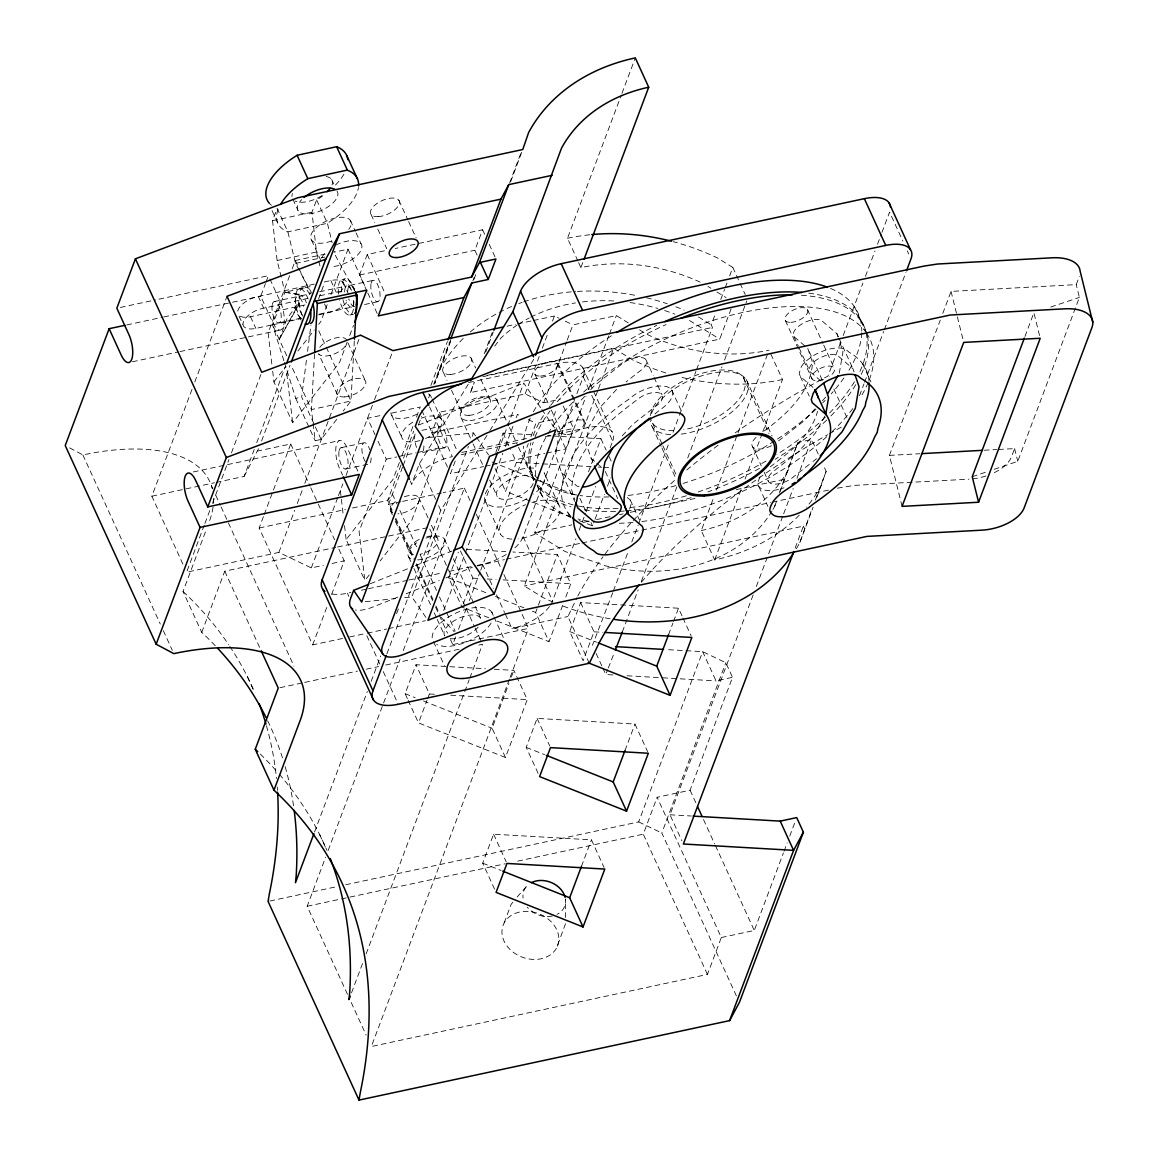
<?xml version="1.0" encoding="UTF-8"?>
<svg xmlns="http://www.w3.org/2000/svg" width="1158" height="1158" viewBox="0 0 1158 1158"><rect width="100%" height="100%" fill="white"/><g stroke="black" fill="none" stroke-linecap="round" stroke-linejoin="round"><path stroke-width="0.75" stroke-dasharray="5 3.75" d="M302.629 316.033A18.195 6.847 77.8 0 1 299.792 307.362L299.01 294.335L300.993 289.037L302.585 288.038A18.195 6.847 77.8 0 1 309.707 294.335M314.542 353.87L311.415 409.57L315.179 440.72L321.113 439.432L337.687 418.081M354.319 340.944L350.946 401.015L343.217 410.974M321.113 439.432L301.673 397.049L306.653 358.401M307.55 351.381L310.952 325.036M839.289 373.194L842.995 351.67L838.566 338.57M450.665 339.916L434.568 383.891L451.142 340.076M731.089 308.94L719.74 339.12L470.51 392.576L473.955 382.574M565.495 923.737L556.593 947.924A29.109 23.247 20.6 0 1 507.696 946.911A29.109 23.247 20.6 0 1 526.876 911.36A29.109 23.247 20.6 0 1 556.593 947.924M772.951 509.448A163.727 130.767 20.6 0 0 774.615 506.466L776.367 501.385M779.276 492.917L797.804 442.486L811.57 439.533L818.865 455.441M780.289 491.368L797.804 442.486M796.313 548.718A200.247 159.92 20.6 0 0 799.787 542.682L811.555 510.186M816.911 497.1L826.146 471.364L823.237 464.995M318.566 298.938L324.327 283.507M182.906 564.105L151.843 496.217L192.257 388.712M194.79 381.995L226.997 296.318M281.249 277.182L277.124 260.521L272.55 220.744L277.153 208.469L287.879 231.861L295.551 263.416L311.488 292.757M269.915 278.977L280.439 301.992A18.195 6.861 77.9 0 1 283.276 326.846A18.195 6.861 77.9 0 1 272.738 322.489L260.695 296.187L265.443 283.58M266.036 282.002L268.41 275.691L157.372 299.502M289.63 275.633L268.135 332.838L272.072 366.087M292.163 268.917L295.319 260.492L325.195 254.094M204.286 525.153L186.612 572.197L278.875 552.409L311.299 567.912L323.429 565.307M204.923 523.474L209.974 510.027M212.507 503.31L228.922 459.625M231.441 452.908L261.751 372.268M215.258 645.744A1284.15 602.29 -24.6 0 0 201.753 632.384L183.036 591.477L206.573 528.859M286.721 355.738L279.252 339.424L286.909 318.957L298.967 301.934M216.242 482.408L244.092 476.43L254.224 449.478M256.758 442.747L285.244 366.956M244.092 476.43L259.059 447.668M261.592 440.952L290.021 365.335M201.753 632.384L224.753 571.183L335.704 547.387M327.178 304.713L320.853 321.533L318.667 324.341M330.971 294.61L348.037 249.187L333.982 252.212M342.58 638.463L312.66 644.89L259.16 528.005L263.59 516.236M264.212 514.557L290.745 443.963L257.8 451.027M367.043 291.353L359.545 274.996L367.245 254.499L386.468 250.374M347.154 342.247L339.569 362.44L292.67 422.757L273.939 381.851L272.289 367.839M349.687 335.516L353.479 325.427M278.875 552.409L294.697 510.302M297.23 503.556L302.296 490.095M304.829 483.349L360.529 335.14M311.299 567.912L337.818 497.347M338.454 495.667L342.869 483.899M346.039 475.489L373.889 401.377M374.526 399.684L392.967 350.642M312.66 644.89L327.193 606.227M331.608 594.459L344.244 560.848L337.557 546.243M378.015 441.198L386.265 459.19L359.067 531.536L364.886 580.534L369.243 574.933M477.096 255.122L474.867 250.258L482.582 229.762L395.211 248.492M399.394 462.491L393.069 479.325L346.155 539.628L364.886 580.534M401.913 455.76L413.927 423.799M416.46 417.068L420.253 406.979L388.625 413.768M401.015 464.937L387.669 500.444L392.128 510.186M403.563 458.163L413.724 431.109M430.892 385.455L447.408 341.494M392.301 512.531L388.567 504.381L402.579 467.108M403.201 465.415L415.273 433.324A10.914 4.111 77.9 0 0 416.923 448.233M418.443 424.885L421.613 416.431M428.605 397.86L429.864 394.473M433.685 384.34L449.55 342.117M472.84 280.887L474.114 277.515M509.607 183.094L521.013 152.74M473.969 279.368L475.866 274.316M510.721 181.574L522.128 151.22M410.207 480.99L411.669 484.203L419.384 463.707L468.469 383.891M447.495 467.137L431.76 432.774L439.461 412.277L525.139 393.908L543.667 402.767L560.139 399.235M421.758 410.25L438.983 447.885L411.785 520.231L380.157 560.906M484.261 353.697L492.483 331.796M470.51 392.576L474.317 382.473M485.709 352.148L493.308 331.941M314.571 831.936L367.347 691.5M371.168 681.353L380.707 655.964M396.601 613.668L398.511 608.587M455.224 461.072L450.491 473.68L483.682 466.558M386.917 653.749L440.778 510.461L488.922 432.18M425.927 617.417L411.872 596.92L468.425 446.467M472.232 436.334L473.506 432.947L425.087 437.898M347.487 994.331L307.174 906.265L325.63 857.166M328.177 850.392L400.075 659.105M403.259 650.637L464.344 488.126L443.196 492.657M577.929 261.071L567.492 238.273L621.354 94.985M621.976 93.306L635.293 57.9M407.355 698.564L405.126 693.685L416.011 664.735L448.045 666.574M488.792 617.75L462.042 607.096L448.667 577.885L458.336 552.149M495.812 452.431L503.079 433.121L535.097 434.959M498.316 450.679L507.204 427.012M507.841 425.319L523.734 383.052L540.786 407.934M443.702 610.556L464.676 554.754M465.313 553.061L502.818 453.299M505.351 446.525L512.98 426.245M516.164 417.792L517.438 414.405L520.521 415.881M525.139 393.908L539.773 354.956M542.32 348.196L548.052 332.954M552.496 321.099L554.407 316.018L559.039 318.233M700.185 282.118A163.727 130.767 20.6 0 0 580.911 267.599L582.807 262.533M494.292 669.237L513.862 670.366L527.237 699.591L505.481 757.491L418.501 722.91L426.969 700.387M427.577 698.781L429.386 693.96L416.011 664.735M463.243 603.883L472.913 578.146L460.291 550.557M570.793 517.235L505.568 491.296L516.454 462.346L511.243 450.983M503.904 574.556L528.54 628.374L452.749 644.63L456.614 634.381M458.51 629.315L466.761 607.357M469.308 600.597L480.092 571.893M480.729 570.199L528.337 443.528M530.885 436.769L535.966 423.263L552.438 419.732L556.578 408.687M543.667 402.767L566.58 341.813M567.217 340.119L572.935 324.877L616.374 315.569L628.316 322.923M351.525 992.811L363.612 960.662M366.145 953.888L464.097 693.324M464.734 691.63L469.178 679.789M469.815 678.096L482.539 644.253L477.255 645.382M514.89 547.879A36.39 17.066 -24.6 0 0 523.155 536.69L574.382 400.379M576.916 393.633L583.241 376.813A36.39 17.066 -24.6 0 0 557.997 363.38L475.533 381.069M546.59 453.067L565.813 448.957L573.514 428.46L561.63 402.477M772.082 510.91A163.727 130.767 20.6 0 1 605.2 565.755L564.93 551.44L534.707 532.839L585.977 396.412M588.51 389.667L608.775 335.777M609.412 334.097L616.374 315.569M553.162 602.117A200.247 159.92 20.6 0 1 543.334 597.687L524.342 585.991L597.861 390.376M598.498 388.697L613.711 348.225L632.702 359.921A200.247 159.92 20.6 0 0 668.094 373.658M509.448 679.167L371.371 1046.514L707.451 974.428L721.318 937.531L657.136 797.283L690.081 790.219L732.507 677.343L725.82 662.738L702.66 651.65L665.314 649.508M510.085 677.473L528.54 628.374M505.481 757.491L492.107 728.266L508.898 683.611M511.373 676.981L513.862 670.366M562.687 605.287L549.008 641.691L535.633 612.466L557.389 554.566L512.922 552.004M588.481 471.842L600.93 438.752L552.887 435.987M550.426 605.113A36.39 17.066 -24.6 0 0 552.569 600.973L575.975 538.702M579.145 530.292L581.663 523.561M582.3 521.867L585.47 513.457M586.093 511.778L595.588 486.534M610.136 447.828L612.669 441.097L589.856 391.274M565.799 597.021L570.764 583.777L557.389 554.566M579.159 520.55L592.534 525.877L594.401 520.912M595.024 519.262L604.346 494.437M607.458 486.172L610.57 477.907M494.582 889.141L482.698 863.159L493.583 834.209L591.434 839.84L604.056 867.443M538.108 773.327L526.224 747.359L537.109 718.409L634.96 724.039L647.597 751.629M580.636 602.594L594.011 631.819L583.125 660.769L569.75 631.544L580.636 602.594L678.487 608.225L682.207 616.346M696.566 369.677L712.431 327.439L711.244 324.833L715.687 313.007M720.754 299.517L724.561 289.384M725.197 287.691L727.108 282.624M729.641 275.879L732.811 267.44L717.265 257.872A200.247 159.92 20.6 0 0 673.218 241.689M612.741 592.693L592.418 645.31M613.378 591L628.62 550.455M631.79 542.002L638.145 525.11M638.782 523.416L669.252 442.327M673.059 432.195L678.776 416.981M679.413 415.302L695.929 371.371M504.179 922.868L511.112 904.412L514.876 899.534M622.295 632.051L638.174 589.813M641.344 581.374L676.909 486.78M687.693 458.061L721.984 366.84M724.532 360.08L746.751 300.964M799.324 515.136A200.247 159.92 20.6 0 1 714.689 559.893L701.27 530.567L713.936 496.854M716.484 490.109L737.385 434.482M738.022 432.803L767.797 353.566M581.475 866.314L591.434 839.84M625.016 750.5L634.96 724.039M668.542 634.7L672.899 623.12M673.522 621.47L678.487 608.225M714.689 559.893L741.931 487.402M745.101 478.978L762.21 433.468M762.847 431.775L782.49 379.52L770.562 353.451M345.706 884.755L638.666 821.919L702.66 651.65L716.035 680.875L732.507 677.343M707.451 974.428L643.269 834.18L657.136 797.283M774.615 506.466L776.511 501.443M840.665 342.261L827.956 376.075A439.345 206.066 -24.6 0 0 734.664 433.208M843.198 335.502L862.898 283.102M865.446 276.342L874.97 250.982M877.518 244.222L881.325 234.075M881.962 232.382L889.59 212.102L902.864 241.125M736.401 995.952L661.826 832.993L725.82 662.738M753.163 594.937L669.975 814.783L681.874 840.766M756.333 586.484L782.996 515.542M783.633 513.848L793.158 488.517M796.965 478.384L811.57 439.533M795.126 548.11L803.377 526.137L524.342 585.991M815.362 500.068L826.146 471.364M799.787 542.682L813.104 507.233M859.511 395.775L863.955 383.949M864.592 382.256L883.655 331.55M884.292 329.856L905.903 272.376M902.082 506.379L889.416 455.384L940.253 320.144M942.786 313.384L951.051 291.411L1076.231 284.622L1079.314 276.415M721.318 937.531L754.278 930.467L783.401 852.968M784.038 851.289L787.194 842.865M789.727 836.134L795.43 820.964M1024.989 336.428L1033.877 312.761L1039.783 336.558M998.5 449.463L1014.596 448.595L1011.513 456.788A36.39 19.194 -13.9 0 1 991.798 473.796M994.157 469.323L1017.766 461.347L1079.401 297.374L1076.231 284.622M283.869 360.717L272.521 324.819L284.94 292.163L281.655 278.846M319.97 266.007L316.496 251.995L311.951 212.218L316.626 199.929A62.156 29.051 -24.7 0 0 323.733 195.137M612.9 674.94L605.793 674.535L607.689 669.642M608.326 668.007L614.681 651.722M589.335 663.273L567.927 616.519L577.031 597.644M239.026 316.12L243.716 326.339A18.195 8.511 -24.6 0 0 255.86 328.409L272.521 324.819L279.252 339.424L299.097 303.15M279.252 339.424L299.213 303.859M629.561 509.144L631.385 503.267L630.314 500.097L627.318 497.52M760.024 476.893L758.143 481.554A20.453 9.597 -24.6 0 0 760.241 487.793A20.453 9.597 -24.6 0 0 768.492 490.442L771.185 490.572A27.242 12.781 -24.6 0 0 783.952 487.822M824.829 416.127L815.246 433.193L797.992 452.112L775.107 470.105A16.371 7.686 -24.6 0 0 771.358 483.624A16.371 7.686 -24.6 0 0 794.243 476.228L811.599 462.592M489.863 430.646L534.243 358.502M494.669 346.199L500.965 338.006A163.727 130.767 20.6 0 1 517.047 325.181M273.939 381.851L285.939 366.42M297.939 350.99L314.31 329.943M517.148 896.972L527.411 885.436A21.828 17.428 20.6 0 0 523.083 898.058M584.616 396.354L572.457 409.686L559.213 433.251L555.522 454.776L561.601 472.797L574.744 501.472M590.696 389.681L594.344 385.672L620.312 365.277A16.371 7.686 -24.6 0 1 643.197 357.88A16.371 7.686 -24.6 0 1 639.448 371.414L626.102 381.894M616.563 389.392L599.308 408.325L588.872 426.897L585.948 443.861L593.678 464.43M622.266 435.813L632.615 424.465L655.5 406.472A16.371 7.686 -24.6 0 0 659.249 392.953A16.371 7.686 -24.6 0 0 636.364 400.35C606.749 422.308 573.934 450.361 571.56 489.848L574.889 499.663M815.102 408.76L804.159 420.774L778.19 441.169M822.397 400.755L826.045 396.76M654.892 413.971C661.16 408.412 670.598 403.968 672.465 395.008A20.453 9.597 -24.6 0 0 670.352 388.784A20.453 9.597 -24.6 0 0 662.115 386.135L659.423 386.005A27.242 12.781 -24.6 0 0 634.106 395.095L628.476 399.51A150.526 70.595 -24.6 0 0 567.999 465.863L565.422 470.438L564.699 474.606A150.526 70.595 -24.6 0 0 571.285 516.656M764.396 430.848C786.847 414.188 810.788 392.33 812.554 362.584L807.748 348.384L822.339 380.258M770.287 466.862L790.61 450.882A111.023 52.067 -24.6 0 0 817.505 411.365M812.93 461.55L816.564 458.698M418.603 425.044L523.734 383.052M370.328 583.69L413.71 566.363M415.375 565.697L452.083 551.034M397.831 597.094L372.977 607.009A36.39 14.417 -34.4 0 1 355.405 609.948M406.111 593.779L439.258 580.534M445.888 577.9L472.392 567.304M1050.74 307.058L1079.401 297.374M972.242 476.734L987.412 471.61M314.383 284.101L253.978 297.49A18.195 8.511 -24.6 0 0 238.36 314.658M307.71 298.402L259.349 309.186A18.195 8.511 -24.6 0 0 243.006 324.226M477.154 565.972L504.454 559.604M298.981 294.928L284.94 292.163L312.342 286.142M272.55 220.744L311.951 212.218M277.124 260.521L316.496 251.995M295.551 263.416L324.761 257.09M324.269 281.959L330.855 280.526A18.195 8.511 -24.6 0 1 339.366 292.786M299.285 288.747L302.585 288.038M338.512 294.161A18.195 6.876 77.8 0 1 342.088 279.483L345.388 278.774M300.834 295.855L311.01 293.654M319.594 291.802L346.951 285.881M319.738 295.782L336.211 292.221A18.195 8.511 -24.6 0 1 343.94 291.802M240.184 316.206A18.195 8.511 -24.6 0 0 250.49 316.727L307.275 304.438M319.101 314.238L351.612 307.203A10.914 4.125 77.8 0 0 353.769 298.402M272.521 324.819L301.76 318.479M318.667 314.817L328.554 312.674A18.195 8.511 -24.6 0 0 348.848 298.88M349.875 315.034L353.176 314.31A18.195 6.876 77.8 0 1 342.956 299.632M284.405 362.425L295.753 398.338L301.673 397.049M120.36 307.449L155.606 299.893M126.758 324.92L162.004 317.364M163.77 316.974L230.746 302.614M232.497 302.238L260.695 296.187M359.545 274.996L474.867 250.258M274.272 301.572L297.331 296.622M350.049 285.317L373.122 280.366M278.904 322.908L301.977 317.958M364.582 304.525L377.754 301.702M132.417 361.774L178.231 351.945M179.997 351.569L280.453 330.016M507.03 326.18L515.802 324.298M517.554 323.922L531.594 320.911M533.36 320.534L554.407 316.018M487.098 375.38L613.711 348.225M482.843 376.683L712.431 327.439M468.527 382.574L473.781 381.445M379.838 415.65L367.535 418.284L375.033 434.655M193.314 471.943L339.584 440.561M341.132 447.668L364.205 442.732M421.859 430.356L439.982 426.477M431.76 432.774L517.438 414.405M151.843 496.217L214.505 482.77M386.265 459.19L396.803 456.932M398.555 456.556L416.127 452.792M417.893 452.416L438.983 447.885M345.779 469.004L368.837 464.054M444.629 447.799L421.555 452.749A10.914 4.111 77.9 0 0 423.712 443.934M461.68 452.445L529.828 437.825M557.794 431.833L573.514 428.46M461.101 454.761L519.001 442.342M545.317 436.696L555.84 434.438M557.591 434.062L587.424 427.664A36.39 17.066 -24.6 0 1 612.669 441.097M485.434 466.196L490.674 465.067M492.425 464.691L544.839 453.444M259.16 528.005L345.417 509.506M352.466 508L387.669 500.444L392.417 494.133L396.89 503.918M388.567 504.381L400.9 501.732M402.666 501.356L441.43 493.033M337.47 547.01L386.772 536.444M388.538 536.067L427.288 527.744M332.1 563.454L344.244 560.848M534.707 532.839L571.82 524.878M584.197 522.215L589.494 521.086M596.573 519.566L610.715 516.526M619.544 514.63L623.076 513.877M630.155 512.357L697.319 497.954M736.213 489.617L783.937 479.383M331.955 594.011A36.39 17.066 -24.6 0 0 347.4 593.229L350.917 592.476M361.441 590.218L366.71 589.089M368.461 588.713L407.051 580.433M408.803 580.057L442.139 572.906M449.159 571.401L475.475 565.755M477.226 565.379L482.495 564.25A36.39 17.066 -24.6 0 0 506.784 554.089M506.205 559.227L580.201 543.348M581.967 542.972L770.461 502.543M772.227 502.167L828.592 490.08M837.408 488.184L854.286 485.39L969.043 479.166M349.629 636.958L365.465 633.556M367.231 633.18L386.584 629.026M388.35 628.649L425.319 620.717M505.293 614.073L511.923 628.533L567.927 616.519M280.004 687.693L302.904 682.786M304.67 682.395L357.504 671.075M366.304 669.179L378.637 666.545M385.672 665.025L459.639 649.16M269.828 901.025L336.891 886.637M307.174 906.265L505.293 863.767M517.669 861.118L643.269 834.18M365.248 601.697L395.732 598.57M404.707 597.658L411.872 596.92M889.416 455.384L919.814 453.733M984.199 450.245L996.705 449.565M547.546 435.683L551.107 435.886M516.454 462.346L591.173 466.645M598.281 467.05L601.842 467.253M603.622 467.354L610.744 467.774M466.66 549.341L505.8 551.599M472.913 578.146L480.034 578.566M487.156 578.971L496.044 579.478M503.165 579.897L570.764 583.777M594.011 631.819L602.913 632.326M627.129 675.765L660.914 677.705M662.694 677.806L716.035 680.875M449.825 666.69L485.405 668.731M429.386 693.96L434.728 694.264M450.737 695.191L527.237 699.591M669.975 814.783L691.312 816.014M284.94 292.163L299.01 294.335M492.193 462.071L535.676 479.369M537.341 480.034L575.816 495.334M448.667 577.885L487.127 593.186M495.494 596.5L523.923 607.805M532.289 611.135L535.633 612.466M569.75 631.544L596.515 642.198M497.158 621.064L549.008 641.691M405.126 693.685L415.172 697.681M423.524 701.01L492.107 728.266M526.224 747.359L544.622 754.669M482.698 863.159L501.096 870.483M565.22 321.186L572.935 324.877M528.236 419.572L535.966 423.263M638.666 821.919L661.826 832.993M69.639 447.885L82.884 454.935A181.922 85.33 -24.6 0 1 212.232 488.633M707.914 286.417L710.94 288.27M716.99 291.99L726.052 297.577M698.52 317.002L711.244 324.833M689.517 320.52L719.74 339.12M639.563 329.842L646.598 334.17A163.727 130.767 20.6 0 0 769.071 350.194M838.363 336.848L836.901 333.663L823.063 321.794A16.371 7.686 -24.6 0 0 802.219 323.777A16.371 7.686 -24.6 0 0 795.56 337.933L805.505 346.474M854.054 371.993L852.939 368.722L839.116 356.852A16.371 7.686 -24.6 0 0 818.257 358.835A16.371 7.686 -24.6 0 0 811.599 372.992L821.558 381.532M869.036 381.344A150.526 70.595 -24.6 0 0 849.06 352.206L846.064 349.629A27.242 12.781 -24.6 0 0 823.729 350.773L820.457 352.177A20.453 9.597 -24.6 0 0 808.617 359.125A20.453 9.597 -24.6 0 0 801.032 367.433L799.208 373.31L800.294 376.48L814.117 388.335M590.754 458.061L595.487 462.114M596.732 463.186L601.711 467.456M561.601 472.797L575.439 484.652A16.371 7.686 -24.6 0 0 579.593 486.867M441.155 617.315L454.226 631.761M541.799 409.396L554.841 428.431M473.506 432.947L475.518 435.871M476.517 437.333L488.56 454.906M354.391 290.368L335.082 254.861L334.228 251.358M316.626 199.929L327.41 223.291L332.1 242.587M250.49 316.727L255.86 328.423M907.293 250.794L908.769 254.022M854.503 306.769L859.844 318.464M861.19 321.374L865.866 331.608M862.623 363.829L870.888 381.908M839.087 338.44L852.939 368.722M807.387 309.447L822.991 343.535M823.729 345.156L834.136 367.882M833.847 388.972L848.611 421.223M793.91 336.529L798.296 346.083M799.02 347.675L809.963 371.588M785.37 320.578L812.105 379.013M800.294 376.48L809.312 396.195M732.811 267.44L739.369 281.77M740.092 283.363L745.202 294.494M746.215 379.491L772.082 436.001M743.262 377.392L768.999 433.628M803.377 526.137L804.578 528.757M752.512 446.67L761.269 465.805M764.179 472.174L768.565 481.742M758.881 486.635L767.913 506.35M671.712 389.942L683.003 414.607M645.99 359.776L653.286 375.713M654.024 377.305L662.043 394.835M652.576 423.22L662.13 444.107M662.868 445.714L676.113 474.65M578.667 262.707L580.911 267.599M652.287 426.955L661.16 446.337M661.898 447.943L675.939 478.63M582.677 367.506L612.104 431.789M583.241 376.813L589.133 389.667M630.314 500.097L639.346 519.826M600.93 438.752L606.126 450.115M609.094 456.614L611.323 461.477M682.945 617.967L691.123 635.829M557.997 363.38L587.424 427.664M556.969 363.149L583.719 421.584M605.316 471.523L617.721 498.606M482.582 229.762L484.811 234.625M489.255 244.367L495.204 257.351M534.953 374.28L550.557 408.369M551.295 409.99L561.702 432.716M552.438 419.732L565.813 448.957M579.897 498.287L585.847 511.271M591.043 522.634L592.534 525.877M567.985 512.748L570.243 517.669M690.081 790.219L696.059 803.261M703.514 819.575L714.718 844.037M715.456 845.658L754.278 930.467M558.865 504.917L544.159 472.782A32.742 15.358 -24.6 0 1 533.679 494.176M530.625 470.452L535.98 482.148M542.668 496.753L537.312 485.072A181.922 85.33 -24.6 0 0 570.923 506.813M496.71 399.611L508.738 425.912M509.491 427.548L517.771 445.627M518.523 447.277L532.81 478.5M398.902 200.305L407.891 219.948M408.629 221.583L416.127 237.94M471.118 358.097L475.605 367.911M480.845 379.375L489.834 399.003M503.079 433.121L510.504 449.362M596.124 653.43L602.073 666.415M602.811 668.036L605.793 674.535M495.161 468.57L505.568 491.296M523.155 536.69L552.569 600.973M371.052 214.389L374.787 222.568M377.783 229.11L386.772 248.753M443.268 372.181L447.002 380.36M451.504 390.174L461.984 413.088M461.087 417.618L472.363 442.269M473.115 443.919L483.653 466.92M489.675 480.078L497.187 496.507M485.853 502.239L500.56 534.388M367.245 254.499L385.223 293.77M439.461 412.277L457.439 451.548M331.666 179.447L335.024 186.756M350.353 220.425L355.347 231.339M356.071 232.888L361.05 243.802M432.021 398.859L441.299 419.124M429.531 406.82L452.329 456.643A36.39 17.066 -24.6 0 0 411.669 484.203M464.344 488.126L470.322 501.168M476.285 514.21L500.922 568.028M348.037 249.187L366.015 288.458M367.781 292.988L377.522 314.267M482.495 564.25L493.525 588.351M496.478 594.792L504.555 612.466M343.202 282.552L348.558 294.248M491.759 612.148L493.236 615.376M493.974 616.982L503.527 637.87M537.109 718.409L549.746 745.998M419.384 463.707L435.611 499.17M438.564 505.626L440.778 510.461M330.855 280.526L336.211 292.221M292.829 199.133L298.199 210.828M311.488 240.068L321.475 261.882M391.737 415.389L402.434 438.766M444.325 538.991L450.332 552.134M453.343 558.706L480.425 617.88M348.008 342.956L365.233 380.591M418.718 497.477L428.46 518.755M431.456 525.298L437.449 538.383M429.792 529.003L447.61 567.956M448.363 569.577L465.444 606.922M466.196 608.543L474.36 626.391M475.113 628.012L481.048 641.011M324.529 303.917L328.554 312.674M272.058 210.597L277.775 223.06M295.319 260.492L310.301 293.22M318.783 330.855L325.514 345.547M326.267 347.168L350.946 401.015L311.415 409.57L291.223 365.523M399.886 510.432L417.054 547.951M420.036 554.465L436.45 590.348M439.447 596.877L455.108 631.124M395.833 518.306L414.419 558.88M416.648 563.758L432.991 599.468M435.958 605.952L439.678 614.073M395.283 519.059L412.451 556.564M416.185 564.713L432.6 600.597M435.582 607.125L438.578 613.639M439.316 615.274L447.524 633.209M450.52 639.737L452.749 644.63M337.383 394.675L318.653 353.769A15.647 7.339 -24.6 0 0 333.055 354.449A15.647 7.339 -24.6 0 0 346.749 343.694M390.868 511.561L392.374 514.832M395.37 521.375L409.599 552.467M408.687 556.998L410.945 561.919M413.956 568.506L430.515 604.664M434.264 612.871L436.523 617.807M437.275 619.458L444.802 635.887A20.019 9.38 -24.6 0 1 459.596 617.952A20.019 9.38 -24.6 0 1 481.221 620.21M357.836 471.103L347.313 448.088A18.195 6.861 77.9 0 0 336.761 443.731A18.195 6.861 77.9 0 0 339.598 468.585L342.609 475.156M433.468 641.619L444.498 665.72M258.191 296.274L263.561 307.956M295.753 398.338L315.179 440.72M493.583 834.209L506.205 861.813M408.108 700.185L418.501 722.91M290.745 443.963L310.069 486.172M310.807 487.793L317.495 502.413M318.247 504.034L334.59 539.744M347.4 593.229L348.891 596.486M366.84 635.684L380.287 665.068M383.269 671.597L398.222 704.267M211.321 485.549L212.826 488.835M215.822 495.407L220.338 505.264M221.091 506.9L293.987 666.183M224.753 571.183L261.158 650.738M247.392 676.735L253.385 689.821M319.608 834.527L326.353 849.248M351.221 1002.481L366.145 1035.093M82.884 454.935L160.296 624.075M163.307 630.632L172.325 650.347M836.901 333.663L838.001 336.935M1014.596 448.595L1017.766 461.347M951.051 291.411L963.717 342.406M340.351 490.63L343.043 513.385M344.505 525.631L346.155 539.628M286.851 373.744L292.67 422.757M565.553 917.541L565.422 898.941A21.828 17.428 20.6 0 1 557.114 914.342M278.079 209.54A62.156 29.08 -24.6 0 0 287.879 231.861L327.41 223.291L334.474 218.515A62.156 29.051 -24.7 0 0 358.444 187.509M337.036 191.128A21.828 10.205 -24.6 0 1 313.861 213.058A21.828 10.205 -24.6 0 1 301.645 199.668M326.122 176.508A21.828 10.205 -24.6 0 1 332.013 185.005M321.823 195.688A21.828 10.205 -24.6 0 1 295.015 200.985M291.961 196.599A21.828 10.205 -24.6 0 1 292.482 193.56M343.912 174.178A62.156 29.051 -24.7 0 1 333.576 186.93M271.45 205.27A62.156 29.08 -24.6 0 1 269.307 203.243M341.668 291.932A18.195 6.876 77.8 0 1 345.692 278.716A18.195 6.876 77.8 0 1 354.739 290.441M351.612 307.203A10.914 4.125 77.8 0 1 346.01 300.212M344.635 292.019A10.914 4.125 77.8 0 1 351.598 290.397M353.451 300.356A18.195 6.876 77.8 0 1 349.267 315.092A18.195 6.876 77.8 0 1 339.656 300.356M342.088 279.483A18.195 6.876 77.8 0 1 351.439 291.15M301.196 320.187A18.195 6.847 77.8 0 1 296.318 292.366A18.195 6.847 77.8 0 1 308.115 298.981M301.992 314.715A10.914 4.111 77.8 0 1 299.155 297.751A10.914 4.111 77.8 0 1 306.436 302.86M426.839 536.617A15.647 7.339 -24.6 0 1 437.695 542.378A15.647 7.339 -24.6 0 1 420.209 554.233M413.565 554.581A15.647 7.339 -24.6 0 1 419.312 539.31M421.208 418.168A21.828 10.234 -24.6 0 1 442.066 420.976A21.828 10.234 -24.6 0 1 425.16 438.679M419.862 440.59A21.828 10.234 -24.6 0 1 401.826 437.565A21.828 10.234 -24.6 0 1 413.493 421.773M821.355 485.289A200.247 159.92 20.6 0 1 806.518 507.161M567.492 238.273A200.247 159.92 20.6 0 1 590.015 234.741M788.482 469.569A163.727 130.767 20.6 0 1 701.27 530.567M518.509 324.226A163.727 130.767 20.6 0 1 529.148 318.001M530.711 317.205A163.727 130.767 20.6 0 1 575.526 302.904M582.503 301.934A163.727 130.767 20.6 0 1 616.114 301.123M630.126 302.571A163.727 130.767 20.6 0 1 657.802 308.462M664.649 310.561A163.727 130.767 20.6 0 1 674.796 314.165M610.136 618.748A200.247 159.92 20.6 0 1 559.864 604.867M439.258 370.271A200.247 159.92 20.6 0 1 465.111 336.66M470.249 332.013A200.247 159.92 20.6 0 1 512.314 306.19M518.755 303.613A200.247 159.92 20.6 0 1 522.055 302.412M523.706 301.833A200.247 159.92 20.6 0 1 575.584 291.526M577.379 291.425A200.247 159.92 20.6 0 1 637.725 295.826M646.454 297.765A200.247 159.92 20.6 0 1 667.225 303.743M675.78 306.783A200.247 159.92 20.6 0 1 684.219 310.127M365.32 461.608A10.914 4.111 77.9 0 1 362.512 444.629A10.914 4.111 77.9 0 1 369.793 449.724M371.153 457.917A10.914 4.111 77.9 0 1 367.723 463.938M319.753 347.386A15.647 7.339 -24.6 0 1 334.025 338.382A15.647 7.339 -24.6 0 1 346.503 339.685M354.695 306.653A10.914 4.111 77.9 0 1 349.094 299.661M347.747 291.469A10.914 4.111 77.9 0 1 354.681 289.833M213.55 498.447A181.922 85.33 -24.6 0 1 209.12 522.084M404.33 496.796A15.647 7.339 -24.6 0 1 418.964 501.472A15.647 7.339 -24.6 0 1 397.932 513.819M392.432 512.893A15.647 7.339 -24.6 0 1 397.122 500.43M782.49 379.52A200.247 159.92 20.6 0 1 678.501 376.567M266.427 725.719A1284.15 602.29 -24.6 0 1 276.487 778.465M277.24 787.02A1284.15 602.29 -24.6 0 1 277.471 790.465M183.036 591.477A1284.15 602.29 -24.6 0 1 228.806 644.876M229.791 646.352A1284.15 602.29 -24.6 0 1 254.036 691.008M267.672 720.783A1284.15 602.29 -24.6 0 1 282.595 758.2M285.158 766.625A1284.15 602.29 -24.6 0 1 293.669 806.75M331.579 241.023A21.828 10.234 -24.6 0 1 310.822 235.552A21.828 10.234 -24.6 0 1 337.253 217.632A21.828 10.234 -24.6 0 1 348.819 229.342M260.275 754.046A1284.15 602.29 -24.6 0 1 278.166 772.936M279.353 774.311A1284.15 602.29 -24.6 0 1 326.947 850.406M335.748 245.091A21.828 10.234 -24.6 0 1 361.832 247.812A21.828 10.234 -24.6 0 1 332.042 266.601M321.852 257.858A21.828 10.234 -24.6 0 1 326.817 251.141M300.848 317.842A10.914 4.111 77.9 0 1 295.304 306.363A10.914 4.111 77.9 0 1 297.693 296.593A10.914 4.111 77.9 0 1 303.657 306.349M417.054 414.101A21.828 10.234 -24.6 0 1 390.868 412.841M428.417 393.879A21.828 10.234 -24.6 0 1 431.456 398.294M552.279 916.036A21.828 17.428 20.6 0 1 527.237 907.134M577.813 596.008A439.345 206.066 -24.6 0 1 602.956 556.839M605.069 554.016A439.345 206.066 -24.6 0 1 676.069 479.123M686.752 469.989A439.345 206.066 -24.6 0 1 719.002 444.556M549.457 606.517A36.39 17.066 -24.6 0 1 511.923 628.533M641.387 582.213A439.345 206.066 -24.6 0 1 827.68 434.699M829.215 433.83A439.345 206.066 -24.6 0 1 843.111 426.158M531.913 502.427A32.742 15.358 -24.6 0 1 559.372 513.284A32.742 15.358 -24.6 0 1 518.219 538.861M511.966 539.121A32.742 15.358 -24.6 0 1 500.155 525.761A32.742 15.358 -24.6 0 1 525.558 504.7M830.561 288.429A181.922 85.33 -24.6 0 1 861.755 331.101M861.726 332.722A181.922 85.33 -24.6 0 1 848.105 371.631M843.965 377.884A181.922 85.33 -24.6 0 1 831.198 393.894M825.162 400.35A181.922 85.33 -24.6 0 1 822.614 402.926M815.985 409.252A181.922 85.33 -24.6 0 1 776.005 439.953M774.514 440.909A181.922 85.33 -24.6 0 1 682.713 483.566M675.881 485.607A181.922 85.33 -24.6 0 1 625.986 495.682M608.876 496.912A181.922 85.33 -24.6 0 1 580.071 495.537M576.829 495.031A181.922 85.33 -24.6 0 1 539.758 480.15M538.412 479.036A181.922 85.33 -24.6 0 1 523.373 446.119M523.821 439.562A181.922 85.33 -24.6 0 1 530.321 417.966M533.404 411.814A181.922 85.33 -24.6 0 1 612.104 335.357M425.912 538.108A20.019 9.38 -24.6 0 1 443.919 545.606A20.019 9.38 -24.6 0 1 413.782 559.705M410.699 558.706A20.019 9.38 -24.6 0 1 416.692 542.769M533.129 483.624A20.019 9.38 -24.6 0 1 503.498 499.373A20.019 9.38 -24.6 0 1 506.596 481.366A20.019 9.38 -24.6 0 1 533.606 480.831M478.196 627.086A20.019 9.38 -24.6 0 1 449.883 638.594M526.818 498.693A32.742 15.358 -24.6 0 1 488.85 504.902A32.742 15.358 -24.6 0 1 495.899 481.163A32.742 15.358 -24.6 0 1 535.836 468.353M491.108 622.99A32.742 15.358 -24.6 0 1 465.574 642.314A32.742 15.358 -24.6 0 1 436.74 644.427M432.18 637.797A32.742 15.358 -24.6 0 1 461.637 610.715A32.742 15.358 -24.6 0 1 493.047 615.969M650.564 415.606A50.938 23.898 -24.6 0 1 703.746 372.818A50.938 23.898 -24.6 0 1 744.203 389.956A50.938 23.898 -24.6 0 1 683.727 429.661M673.768 430.646A50.938 23.898 -24.6 0 1 650.564 417.285M823.497 379.563A12.376 5.804 -24.6 0 1 812.192 375.235A12.376 5.804 -24.6 0 1 830.228 366.116A12.376 5.804 -24.6 0 1 829.186 376.683M866.039 332.636A181.922 85.33 -24.6 0 1 858.686 374.005M854.416 381.764A181.922 85.33 -24.6 0 1 826.667 415.881M825.35 417.155A181.922 85.33 -24.6 0 1 776.873 454.501M766.075 461.014A181.922 85.33 -24.6 0 1 698.274 491.933M686.347 495.783A181.922 85.33 -24.6 0 1 627.954 507.711M618.068 508.434A181.922 85.33 -24.6 0 1 574.831 505.264M573.065 504.83A181.922 85.33 -24.6 0 1 537.905 484.724M534.142 479.238A181.922 85.33 -24.6 0 1 530.885 442.674M533.172 435.64A181.922 85.33 -24.6 0 1 545.432 412.581M550.672 405.358A181.922 85.33 -24.6 0 1 656.76 325.355M808.747 293.162A181.922 85.33 -24.6 0 1 865.619 330.942M867.371 335.559A181.922 85.33 -24.6 0 1 860.785 375.395M855.748 384.688A181.922 85.33 -24.6 0 1 827.999 418.805M826.696 420.079A181.922 85.33 -24.6 0 1 775.165 459.306M759.503 468.397A181.922 85.33 -24.6 0 1 707.929 491.889M691.094 497.651A181.922 85.33 -24.6 0 1 625.942 510.924M624.292 511.054A181.922 85.33 -24.6 0 1 619.4 511.358M615.564 511.518A181.922 85.33 -24.6 0 1 583.516 509.65M533.91 479.094A181.922 85.33 -24.6 0 1 533.273 442.081M535.083 437.073A181.922 85.33 -24.6 0 1 550.093 410.829M557.23 401.826A181.922 85.33 -24.6 0 1 666.111 324.558M801.466 295.232A181.922 85.33 -24.6 0 1 866.951 333.851M651.476 413.464A52.761 24.738 -24.6 0 1 713.965 372.818A52.761 24.738 -24.6 0 1 744.826 397.527A52.761 24.738 -24.6 0 1 677.72 434.482M670.641 434.597A52.761 24.738 -24.6 0 1 650.217 420.817M771.503 445.714A16.371 7.686 -24.6 0 1 754.148 448.088A16.371 7.686 -24.6 0 1 755.986 437.449M985.979 475.981A36.39 19.194 -13.9 0 1 972.083 478.934M866.531 333.07A181.922 85.33 -24.6 0 1 869.354 379.578M868.167 382.545A181.922 85.33 -24.6 0 1 860.148 397.932M852.809 408.586A181.922 85.33 -24.6 0 1 832.037 431.775M826.812 436.653A181.922 85.33 -24.6 0 1 641.445 521.578M632.963 522.475A181.922 85.33 -24.6 0 1 618.994 523.257M588.872 521.332A181.922 85.33 -24.6 0 1 578.001 518.987M571.299 516.902A181.922 85.33 -24.6 0 1 536.892 484.276M535.503 475.562A181.922 85.33 -24.6 0 1 547.184 435.017M548.11 433.454A181.922 85.33 -24.6 0 1 574.556 400.61M583.618 392.07A181.922 85.33 -24.6 0 1 865.605 331.767M469.048 415.346A15.647 7.339 -24.6 0 0 490.456 400.827A15.647 7.339 -24.6 0 0 468.237 401.956A15.647 7.339 -24.6 0 0 469.048 415.346M338.976 451.461A10.914 4.111 77.9 0 0 344.65 468.889A10.914 4.111 77.9 0 0 346.72 454.674A10.914 4.111 77.9 0 0 338.976 451.461M272.116 305.365A10.914 4.111 77.9 0 0 277.79 322.793A10.914 4.111 77.9 0 0 279.86 308.564A10.914 4.111 77.9 0 0 272.116 305.365M344.433 396.933A15.647 7.339 -24.6 0 0 365.856 382.415A15.647 7.339 -24.6 0 0 343.637 383.559A15.647 7.339 -24.6 0 0 344.433 396.933M378.101 216.647A15.647 7.339 -24.6 0 0 399.51 202.129A15.647 7.339 -24.6 0 0 377.291 203.272A15.647 7.339 -24.6 0 0 378.101 216.647M370.965 284.159A10.914 4.111 77.9 0 0 376.639 301.587A10.914 4.111 77.9 0 0 378.709 287.372A10.914 4.111 77.9 0 0 370.965 284.159M437.825 430.269A10.914 4.111 77.9 0 0 443.5 447.683A10.914 4.111 77.9 0 0 445.569 433.468A10.914 4.111 77.9 0 0 437.825 430.269M450.317 374.439A15.647 7.339 -24.6 0 0 471.726 359.921A15.647 7.339 -24.6 0 0 449.507 361.05A15.647 7.339 -24.6 0 0 450.317 374.439M470.119 420.513A20.019 9.38 -24.6 0 0 497.491 401.942A20.019 9.38 -24.6 0 0 469.077 403.389A20.019 9.38 -24.6 0 0 470.119 420.513M790.943 322.358A12.376 5.804 -24.6 0 0 807.879 310.88A12.376 5.804 -24.6 0 0 790.306 311.777A12.376 5.804 -24.6 0 0 790.943 322.358M540.525 376.075A12.376 5.804 -24.6 0 0 557.461 364.596A12.376 5.804 -24.6 0 0 539.889 365.494A12.376 5.804 -24.6 0 0 540.525 376.075M567.275 434.511A12.376 5.804 -24.6 0 0 584.211 423.032A12.376 5.804 -24.6 0 0 566.638 423.929A12.376 5.804 -24.6 0 0 567.275 434.511"/><path stroke-width="1.5" d="M314.643 352.075L317.364 303.555L315.685 300.472M354.42 339.178L356.896 295.001L355.231 291.917M693.092 816.115L780.217 821.123L796.704 817.591L803.391 832.211L739.383 1002.466L729.598 1020.618L358.994 1100.1L360.355 1092.269A1284.15 602.29 -24.6 0 0 273.968 790.161L255.252 749.255L278.253 688.069L261.158 650.738M825.683 414.607L828.607 397.643L823.801 383.457M493.93 330.262L561.485 148.224A163.727 130.767 20.6 0 1 648.712 87.226L635.293 57.9A200.247 159.92 20.6 0 0 528.627 132.504L522.765 149.527L297.678 197.801L135.414 258.827L116.842 308.202L128.871 334.503A18.195 6.861 77.9 0 1 131.708 359.356A18.195 6.861 77.9 0 1 121.17 354.999L109.127 328.698L124.992 325.297M109.127 328.698L65.224 445.526L156.156 644.224L173.83 653.633A181.922 85.33 -24.6 0 1 300.052 720.783L273.968 790.161M156.156 644.224L200.073 527.397L188.03 501.096A18.195 6.861 77.9 0 1 185.208 476.242A18.195 6.861 77.9 0 1 195.745 480.599L207.774 506.9L359.342 474.389L351.641 494.886L200.073 527.397M207.774 506.9L226.346 457.497L135.414 258.827M286.518 363.583L325.76 259.16L339.468 233.771L500.922 199.133L508.753 184.629L552.178 175.307M291.28 361.976L339.468 233.771M354.753 322.069L366.768 290.093L314.05 301.413M324.92 591.318A36.39 17.066 -24.6 0 1 322.156 579.796L382.256 419.92A36.39 17.066 -24.6 0 1 422.902 392.359L461.506 384.08M368.649 584.356L353.639 590.348L350.556 598.556A36.39 14.417 -34.4 0 0 352.654 608.92M448.045 339.801L463.938 297.519L471.769 283.015L488.242 279.469L495.942 258.972L479.47 262.519L471.639 277.023L385.976 295.406L378.275 315.902L463.938 297.519M471.639 277.023L500.922 199.133M450.824 338.744L471.769 283.015M479.47 262.519L508.753 184.629M313.934 833.63L295.478 882.7L296.202 875.462A1284.15 602.29 -24.6 0 0 294.161 810.339M470.365 380.823L512.849 311.748L520.55 291.251A36.39 17.066 -24.6 0 1 561.21 263.691L864.346 198.669A36.39 17.066 -24.6 0 1 890.459 207.036M639.158 584.862A439.345 206.066 -24.6 0 0 599.207 642.762L589.335 663.273L398.222 704.267A36.39 17.066 -24.6 0 1 372.977 690.834L386.28 655.428M453.748 550.368L462.1 547.025L497.679 452.373M535.43 355.347L541.944 338.006A36.39 17.066 -24.6 0 1 582.604 310.445L885.74 245.424A36.39 17.066 -24.6 0 1 910.984 258.856L906.54 270.683M584.081 259.16L648.712 87.226M494.205 593.866L555.84 429.893L489.559 456.368L427.924 620.341L494.205 593.866L462.1 547.025M350.252 996.198L348.978 999.586L349.702 992.348A1284.15 602.29 -24.6 0 0 330.247 858.527M622.295 632.051L615.318 650.087M583.039 926.965L496.073 892.384L506.958 863.434L604.809 869.065L583.039 926.965L569.664 897.754L581.475 866.314M626.565 811.165L539.599 776.584L550.484 747.619L648.335 753.25L626.565 811.165L613.19 781.94L625.016 750.5M604.693 632.427L691.862 637.45L670.091 695.35L656.731 666.139L668.542 634.7M793.852 551.483L683.35 844.008L793.592 850.348L803.391 832.211M729.598 1020.618L793.592 850.348L780.217 821.123M1024.352 338.122L972.242 476.734L978.582 502.239L902.082 506.379L963.717 342.406L1040.217 338.266L978.582 502.239M612.596 448.305L604.925 461.955L602.001 478.92L606.806 493.12L618.994 503.585A16.371 7.686 -24.6 0 1 612.336 517.727A16.371 7.686 -24.6 0 1 591.492 519.725L577.654 507.855L575.989 502.948M827.695 393.807L837.885 375.684M820.197 455.832L842.083 431.818L855.342 408.253L859.033 386.729L855.169 375.264M649.479 418.241L639.983 425.695A111.023 52.067 -24.6 0 0 616.476 488.227L628.519 514.528L642.343 526.398L643.428 529.568L641.604 535.43A20.453 9.597 -24.6 0 1 634.019 543.753A20.453 9.597 -24.6 0 1 622.179 550.701L618.908 552.105A27.242 12.781 -24.6 0 1 596.573 553.249L593.576 550.672A150.526 70.595 -24.6 0 1 576.742 500.907L577.466 496.724L580.028 492.164A150.526 70.595 -24.6 0 1 640.504 425.811L646.135 421.396A27.242 12.781 -24.6 0 1 671.466 412.306L674.144 412.436A20.453 9.597 -24.6 0 1 682.395 415.071A20.453 9.597 -24.6 0 1 684.494 421.309C680.021 436.175 661.71 441.227 652.026 451.982A111.023 52.067 -24.6 0 0 628.519 514.528M797.905 480.382L800.728 478.167M310.576 323.444L311.951 322.575A18.195 6.847 77.8 0 0 313.919 308.911L313.138 304.25M325.76 259.16L226.997 296.318L261.751 372.268L360.529 335.14L392.967 350.642L503.527 326.932M226.346 457.497L388.625 396.499L473.029 378.391M269.307 203.243A62.156 29.08 -24.6 0 1 297.099 155.273L336.631 146.719A62.156 29.051 -24.7 0 1 347.791 159.601M280.54 204.387A62.156 29.08 -24.6 0 1 307.811 178.65L347.357 170.096L351.815 172.368A62.156 29.051 -24.7 0 1 358.604 185.96M317.364 303.555L356.896 295.001M921.609 453.632L982.404 450.332M615.535 646.642L663.534 649.406M598.194 642.849L656.731 666.139M588.148 662.767L670.091 695.35M546.301 755.334L613.19 781.94M502.775 871.149L569.664 897.754M826.161 414.636L812.323 402.781L811.251 399.597L813.075 393.734A20.453 9.597 -24.6 0 1 820.646 385.426A20.453 9.597 -24.6 0 1 832.501 378.478L835.758 377.074A27.242 12.781 -24.6 0 1 858.092 375.93L861.103 378.507A150.526 70.595 -24.6 0 1 877.938 428.272L877.214 432.441L874.637 437.015A150.526 70.595 -24.6 0 1 814.161 503.354L808.53 507.783A27.242 12.781 -24.6 0 1 783.213 516.859L780.521 516.743A20.453 9.597 -24.6 0 1 772.285 514.094A20.453 9.597 -24.6 0 1 770.171 507.855C774.659 492.99 792.955 487.938 802.653 477.183A111.023 52.067 -24.6 0 0 826.161 414.636L814.87 389.985M353.639 590.348L361.672 602.059L423.307 438.086L415.273 426.376L418.356 418.183A36.39 14.417 -34.4 0 1 456.18 385.643L555.608 345.938L568.274 342.392L924.127 266.065L937.502 264.024L1052.246 257.8A36.39 19.194 -13.9 0 1 1080.125 271.175L1092.776 322.185M350.744 607.183L382.849 654.024M346.705 155.505L357.46 178.882M889.026 202.795L910.42 249.549M864.346 198.669L885.74 245.424M561.21 263.691L582.604 310.445M520.55 291.251L541.944 338.006M594.401 466.023L606.806 493.12M512.849 311.748L533.505 356.881M480.078 261.621L488.242 279.469M697.55 806.518L702.023 816.303M336.631 146.719L347.357 170.096M422.902 392.359L428.793 405.213M297.099 155.273L307.811 178.65M382.256 419.92L409.469 479.383M343.361 476.806L351.641 494.886M322.156 579.796L372.977 690.834M322.72 589.104L373.542 700.127M358.994 1100.1L268.063 901.402L269.409 893.571A1284.15 602.29 -24.6 0 0 277.587 792.188M304.062 197.439A21.828 10.205 -24.6 0 1 334.85 189.275M330.146 188.334A21.828 10.205 -24.6 0 1 327.063 191.721M355.984 294.986A18.195 6.876 77.8 0 1 354.782 313.311M310.619 309.62A18.195 6.847 77.8 0 1 305.191 324.081M591.796 234.567A200.247 159.92 20.6 0 1 671.481 241.226M793.476 553.162A200.247 159.92 20.6 0 1 613.682 619.298M355.636 292.308A10.914 4.111 77.9 0 1 356.389 304.757M259.276 704.006A1284.15 602.29 -24.6 0 1 265.935 724.025M217.603 648.234A1284.15 602.29 -24.6 0 1 266.123 717.642M255.252 749.255A1284.15 602.29 -24.6 0 1 257.771 751.643M531.377 882.671A21.828 17.428 20.6 0 1 565.118 897.378M616.649 332.52A181.922 85.33 -24.6 0 1 827.463 287.198M664.779 321.635A181.922 85.33 -24.6 0 1 801.901 292.438M680.774 318.334A181.922 85.33 -24.6 0 1 792.39 294.841M601.118 479.151A16.371 7.686 -24.6 0 1 582.836 487.026M572.544 517.887A150.526 70.595 -24.6 0 0 581.533 524.371L584.544 526.948A27.242 12.781 -24.6 0 0 606.879 525.804L610.136 524.4A20.453 9.597 -24.6 0 0 621.991 517.452A20.453 9.597 -24.6 0 0 628.403 511.214M815.044 389.783A111.023 52.067 -24.6 0 1 818.069 397.773M803.652 475.996A150.526 70.595 -24.6 0 0 862.609 410.714L865.171 406.14L865.895 401.971A150.526 70.595 -24.6 0 0 869.137 383.11M795.068 482.423A27.242 12.781 -24.6 0 1 792.043 484.203M450.462 465.009L382.676 645.382A36.39 14.417 -34.4 0 0 405.097 653.85L504.512 614.131L866.951 536.4L981.695 530.176A36.39 19.194 -13.9 0 0 1024.179 507.797L1091.98 327.424A36.39 19.194 -13.9 0 0 1064.911 308.81L950.168 315.034L587.714 392.765L488.3 432.484A36.39 14.417 -34.4 0 0 450.462 465.009M396.832 257.554A15.647 7.339 -24.6 0 0 418.241 243.035A15.647 7.339 -24.6 0 0 396.022 244.179A15.647 7.339 -24.6 0 0 396.832 257.554M462.954 678.487A32.742 15.358 -24.6 0 0 507.769 648.104A32.742 15.358 -24.6 0 0 461.26 650.478A32.742 15.358 -24.6 0 0 462.954 678.487M704.976 494.857A50.938 23.898 -24.6 0 0 774.688 447.596A50.938 23.898 -24.6 0 0 702.341 451.287A50.938 23.898 -24.6 0 0 704.976 494.857M704.18 495.942A52.761 24.738 -24.6 0 0 776.381 447.002A52.761 24.738 -24.6 0 0 701.459 450.809A52.761 24.738 -24.6 0 0 704.18 495.942"/></g></svg>
